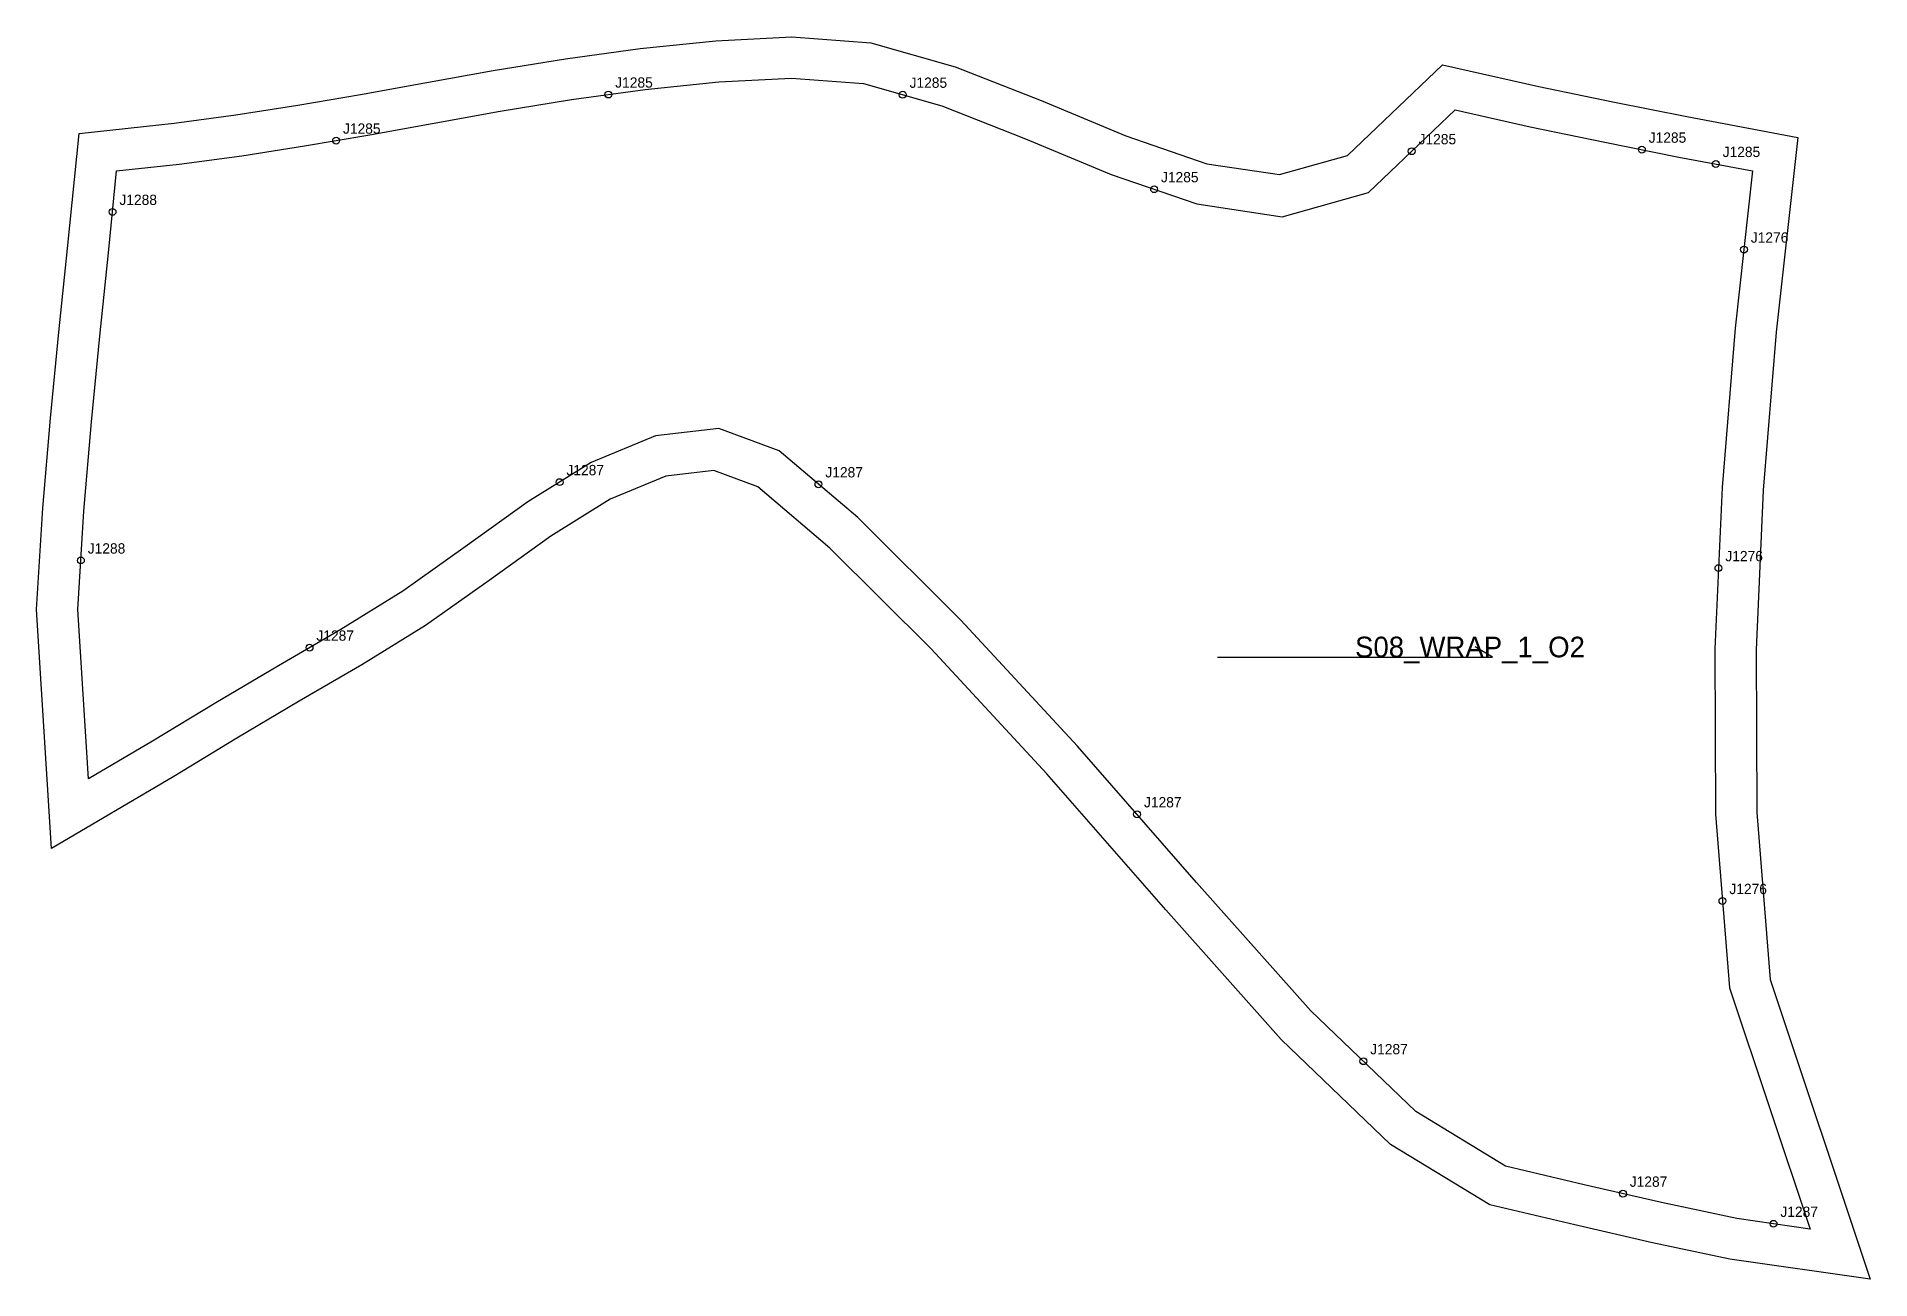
# Model space of a CAD drawing. Header units: millimetres. Extents: x -23 to 510, y -323 to 39.
import ezdxf

# ---------------------------------------------------------------- set-up
doc = ezdxf.new("R2010")
doc.units = ezdxf.units.MM
for name, color, linetype in [('CUT', 1, 'Continuous'), ('GRAIN', 3, 'Continuous'), ('LABEL', 7, 'Continuous'), ('NOTCH', 2, 'Continuous'), ('SEW', 5, 'Continuous')]:
    doc.layers.add(name, color=color, linetype=linetype)

msp = doc.modelspace()

# ---------------------------------------------------------------- linework, layer by layer
at = {"layer": 'CUT'}
msp.add_lwpolyline([(-10.96, 10.9), (16.75, 13.84), (34.67, 16.28), (52.75, 19.08), (70.97, 22.17), (89.63, 25.59), (109.54, 29.2), (130.6, 32.61), (152.35, 35.58), (174.34, 37.87), (196.51, 39.03), (219.44, 37.27), (244.02, 30.28), (269.01, 20.44), (293.69, 10.17), (317.24, 2.07), (338.41, -1.09), (358.13, 4.44), (385.84, 30.85), (413.82, 24.58), (435.43, 20.09), (456.91, 15.8), (489.23, 9.74), (482.94, -46.96), (479.18, -92.87), (477.06, -139.35), (477.25, -186.7), (481.18, -235.26), (510.32, -322.52), (469.43, -316.67), (446.97, -311.93), (424.32, -306.67), (399.59, -300.82), (370.68, -283.29), (338.89, -252.7), (305.27, -214.97), (270.71, -175.41), (236.99, -139.03), (207.57, -109.76), (186.61, -91.99), (173.77, -87.21), (159.85, -88.84), (143.61, -95.56), (126.34, -106.28), (108.38, -119.15), (89.89, -132.29), (71.36, -143.75), (53.15, -154.33), (34.98, -165.1), (16.6, -176.2), (-18.95, -197.21), (-23.28, -127.68), (-21.53, -98.19), (-19.3, -71.93), (-16.85, -46.92), (-14.34, -22.64), (-10.96, 10.9)], close=True, dxfattribs=at)
at = {"layer": 'GRAIN'}
for p, q in [((400.37, -141.54), (395.37, -138.54)), ((320.37, -141.54), (400.37, -141.54))]:
    msp.add_line(p, q, dxfattribs=at)
at = {"layer": 'NOTCH'}
for centre in [(143.08, 22.2), (228.74, 22.15), (63.86, 8.8), (376.86, 5.72), (443.83, 6.17), (465.35, 2.01), (301.9, -5.34), (-1.2, -11.93), (473.54, -22.9), (128.89, -90.57), (204.23, -91.2), (-10.41, -113.36), (466.13, -115.6), (56.13, -138.72), (296.95, -187.21), (467.3, -212.44), (362.79, -259.05), (438.32, -297.6), (482.15, -306.37)]:
    msp.add_circle(centre, 1, dxfattribs=at)
at = {"layer": 'SEW'}
msp.add_lwpolyline([(0, 0), (18.19, 1.93), (36.4, 4.4), (54.67, 7.24), (73.05, 10.36), (91.78, 13.78), (111.57, 17.37), (132.38, 20.74), (153.78, 23.67), (175.27, 25.9), (196.37, 27.01), (217.32, 25.4), (240.17, 18.9), (264.5, 9.31), (289.43, -1.05), (314.38, -9.64), (339.18, -13.34), (364.25, -6.3), (389.48, 17.74), (411.29, 12.85), (433.03, 8.33), (454.63, 4.02), (476.07, 0), (471, -45.81), (467.21, -92.1), (465.05, -139.1), (465.25, -187.21), (469.34, -237.68), (492.78, -307.89), (471.52, -304.85), (449.57, -300.21), (427.06, -294.99), (404.19, -289.58), (378.04, -273.72), (347.54, -244.37), (314.26, -207.04), (279.63, -167.38), (245.63, -130.7), (215.69, -100.91), (192.77, -81.48), (175.25, -74.96), (156.8, -77.11), (138.12, -84.84), (119.67, -96.29), (101.41, -109.38), (83.25, -122.28), (65.19, -133.46), (47.07, -143.98), (28.82, -154.8), (10.45, -165.9), (-8.19, -176.92), (-11.26, -127.66), (-9.56, -99.06), (-7.35, -73.02), (-4.91, -48.12), (-2.4, -23.86)], close=True, dxfattribs=at)

# ---------------------------------------------------------------- texts
at = {"layer": 'LABEL'}
for s, height, p in [('J1285', 3, (145.08, 24.2)), ('J1285', 3, (230.74, 24.15)), ('J1285', 3, (65.86, 10.8)), ('J1285', 3, (378.86, 7.72)), ('J1285', 3, (445.83, 8.17)), ('J1285', 3, (467.35, 4.01)), ('J1285', 3, (303.9, -3.34)), ('J1288', 3, (0.8, -9.93)), ('J1276', 3, (475.54, -20.9)), ('J1287', 3, (130.89, -88.57)), ('J1287', 3, (206.23, -89.2)), ('J1288', 3, (-8.41, -111.36)), ('J1276', 3, (468.13, -113.6)), ('J1287', 3, (58.13, -136.72)), ('S08_WRAP_1_O2', 6, (360.37, -141.54)), ('J1287', 3, (298.95, -185.21)), ('J1276', 3, (469.3, -210.44)), ('J1287', 3, (364.79, -257.05)), ('J1287', 3, (440.32, -295.6)), ('J1287', 3, (484.15, -304.37))]:
    msp.add_text(s, height=height, dxfattribs=at).set_placement(p)

doc.saveas('drawing.dxf')
